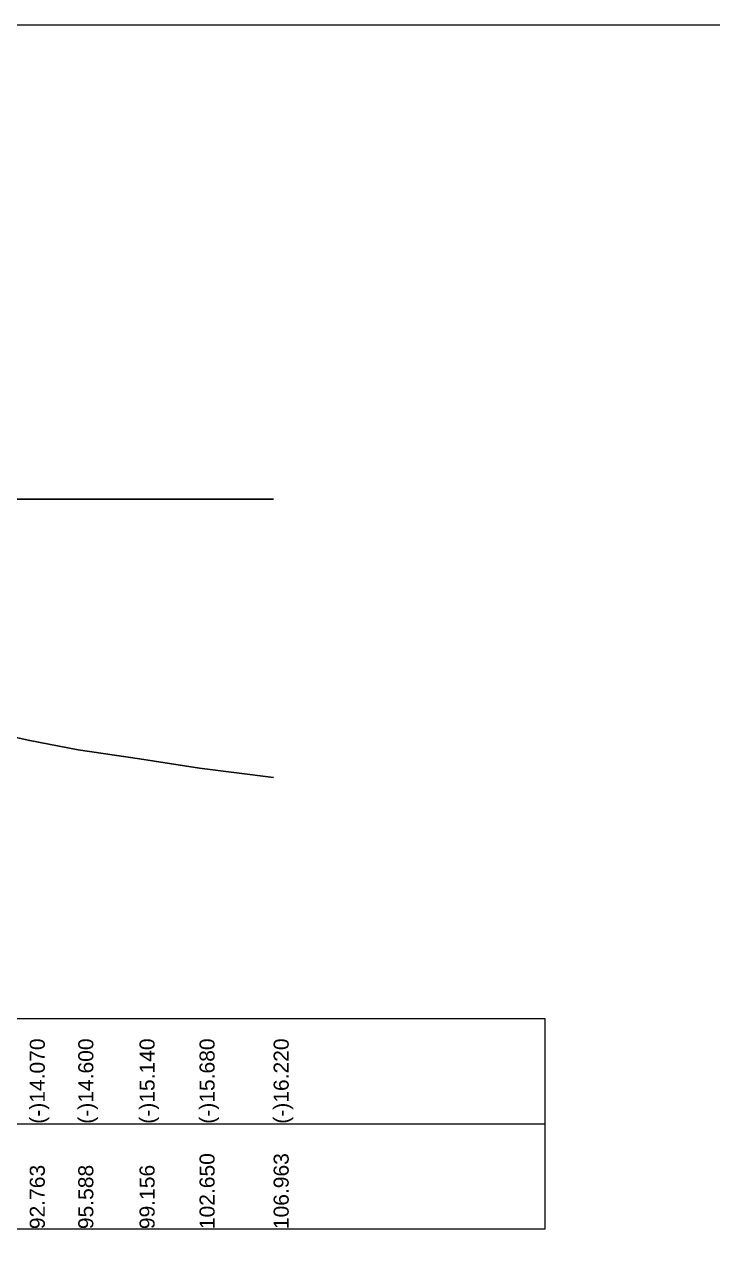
# Model space of a CAD drawing. Header units: inches. Extents: x 66615 to 414904, y -29123 to 90068.
# Drawn here: x 238976 to 241258, y 28355 to 32455 of the extents above; entities that cross this region are included whole.
import ezdxf

# ---------------------------------------------------------------- set-up
doc = ezdxf.new("R2010")
doc.units = ezdxf.units.IN
doc.header["$LTSCALE"] = 7
doc.header["$MEASUREMENT"] = 0
for name, color, linetype, lineweight in [('Cross section Data Border', 7, 'Continuous', 9), ('Cross Section Labels', 7, 'Continuous', 9), ('Existing_Bed_Level for Xsection', 7, 'Continuous', 25), ('Long Section Labels', 7, 'Continuous', 9)]:
    doc.layers.add(name, color=color, linetype=linetype, lineweight=lineweight)
doc.styles.get("Standard").update_dxf_attribs({"font": 'arial.ttf'})
doc.dimstyles.get("Standard").update_dxf_attribs({"dimtxt": 0.18, "dimasz": 0.18, "dimexe": 0.18, "dimexo": 0.0625, "dimgap": 0.09, "dimtad": 0, "dimtih": 1, "dimtoh": 1, "dimdec": 4, "dimzin": 0, "dimdsep": 46, "dimtxsty": 'Standard', "dimcen": 0.09, "dimadec": 0, "dimazin": 0, "dimtfac": 1, "dimtdec": 4, "dimtofl": 0, "dimtmove": 0, "dimatfit": 3, "dimfxl": 1, "dimtolj": 1, "dimtzin": 0, "dimarcsym": 0})

msp = doc.modelspace()

# ---------------------------------------------------------------- linework, layer by layer
at = {"layer": 'Cross section Data Border'}
msp.add_lwpolyline([(234660.9187, 29154.87399), (240702.50665, 29154.87399), (240702.50665, 28454.87399), (234660.9187, 28454.87399)], close=True, dxfattribs=at)
msp.add_lwpolyline([(234660.9187, 28804.87399), (240702.50665, 28804.87399)], dxfattribs=at)
at = {"layer": 'Cross Section Labels'}
msp.add_lwpolyline([(234560.9187, 32454.87399), (244560.9187, 32454.87399), (244560.9187, 25383.87399), (234560.9187, 25383.87399)], close=True, dxfattribs=at)
at = {"layer": 'Existing_Bed_Level for Xsection'}
for points in [[(235560.9187, 30879.41399), (239802.00194, 30879.41399)], [(238831.64864, 30113.33399), (238992.63209, 30077.42399), (239153.62955, 30047.21399), (239357.05035, 30016.43399), (239556.1769, 29985.65399), (239802.00194, 29954.87399)]]:
    msp.add_lwpolyline(points, dxfattribs=at)

# ---------------------------------------------------------------- texts
at = {"layer": 'Long Section Labels', "char_height": 50, "attachment_point": 1, "rotation": 90}
for s, insert in [('(-)14.070', (238992.63209, 28804.87399)), ('(-)14.600', (239153.62955, 28804.87399)), ('(-)15.140', (239357.05035, 28804.87399)), ('(-)15.680', (239556.1769, 28804.87399)), ('(-)16.220', (239802.00194, 28804.87399)), ('102.650', (239556.1769, 28454.87399)), ('106.963', (239802.00194, 28454.87399)), ('92.763', (238992.63209, 28454.87399)), ('95.588', (239153.62955, 28454.87399)), ('99.156', (239357.05035, 28454.87399))]:
    msp.add_mtext(s, dxfattribs=dict(at, insert=insert))

# ---------------------------------------------------------------- leaders
at = {"layer": 'Cross Section Labels', "annotation_type": 0, "has_hookline": 1, "hookline_direction": 0}
for points, text_width in [([(236831.48776, 30867.8711), (236831.48776, 31804.87399), (237707.95305, 31804.87399)], 2510.77763), ([(237408.04305, 30599.42126), (237408.04305, 31654.87399), (237707.95305, 31654.87399)], 2345.7367)]:
    msp.add_leader(points, dimstyle='Standard', override={"dimasz": 72}, dxfattribs=dict(at, text_width=text_width))

doc.saveas('drawing.dxf')
